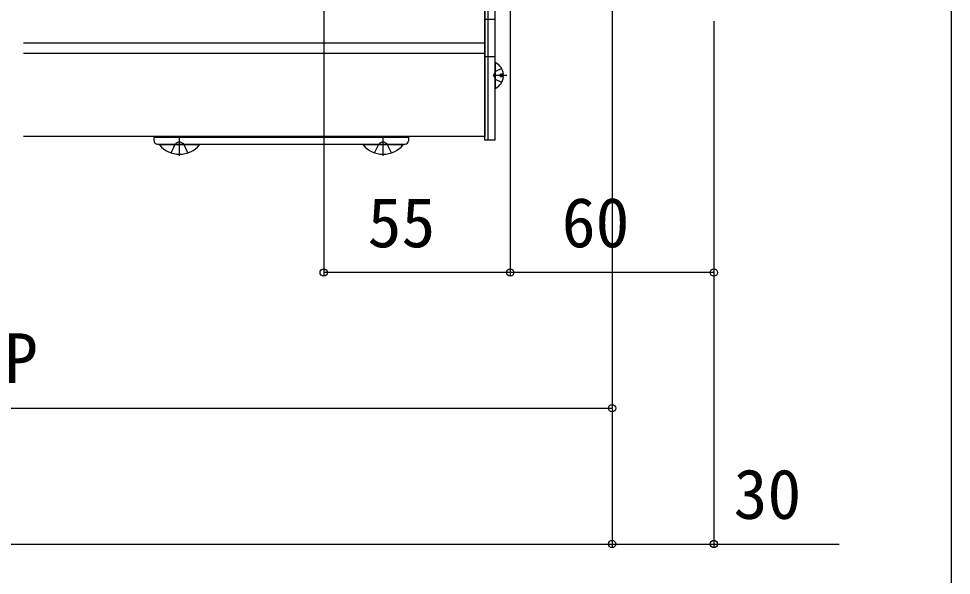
# Model space of a CAD drawing. Units: millimetres, scale not verified. Extents: x -875 to 875, y -1305 to 1298.
# Drawn here: x 600.1 to 875, y 401.7 to 565.6 of the extents above; entities that cross this region are included whole.
import ezdxf
from ezdxf.enums import TextEntityAlignment as Align

# ---------------------------------------------------------------- set-up
doc = ezdxf.new("R2010")
doc.units = ezdxf.units.MM
doc.header["$LTSCALE"] = 8
for name, color, linetype in [('0-4_YKK_12', 2, 'Continuous'), ('0-5_YKK_13', 4, 'Continuous'), ('0-6_YKK_D', 6, 'Continuous'), ('0-7_YKK_ZWAK', 7, 'Continuous')]:
    doc.layers.add(name, color=color, linetype=linetype)
doc.styles.add('ＭＳ ゴシック', font='')
doc.styles.get('ＭＳ ゴシック').set_extended_font_data('MS Gothic')

msp = doc.modelspace()

# ---------------------------------------------------------------- linework, layer by layer
at = {"layer": '0-4_YKK_12'}
for p, q in [((775, 1026.9), (775, 491.9)), ((737.5, 583.9), (737.5, 530.9)), ((737.5, 558.4), (601.5, 558.4)), ((737.5, 555.4), (601.5, 555.4)), ((737.5, 530.9), (601.5, 530.9))]:
    msp.add_line(p, q, dxfattribs=at)
at = {"layer": '0-5_YKK_13'}
for p, q in [((737.5, 529.9), (737.5, 579.9)), ((738.5, 529.9), (738.5, 579.9)), ((738.5, 529.9), (738.5, 579.9)), ((740.5, 529.9), (740.5, 579.9)), ((738.5, 565.4), (737.5, 565.4)), ((740.5, 565.4), (738.5, 565.4)), ((738.5, 554.4), (737.5, 554.4)), ((740.5, 554.4), (738.5, 554.4)), ((740.042, 548.9), (740.651, 550.045)), ((740.5, 552.496), (740.5, 545.304)), ((742.466, 550.95), (740.651, 550.045)), ((740.042, 548.9), (740.651, 547.755)), ((744, 548.9), (740.5, 548.9)), ((742.466, 546.85), (740.651, 547.755)), ((742.978, 549.325), (742.1, 549.325)), ((640, 530.7), (715, 530.7)), ((647.5, 525.2), (647.5, 530.9)), ((707.5, 525.2), (707.5, 530.9)), ((641, 528.7), (714, 528.7)), ((641.6, 528.7), (653.4, 528.7)), ((641.6, 528.452), (641.6, 528.7)), ((653.4, 528.452), (641.6, 528.452)), ((645, 526.117), (646.355, 528.835)), ((647.5, 529.444), (646.355, 528.835)), ((647.5, 529.444), (648.645, 528.835)), ((650, 526.117), (648.645, 528.835)), ((653.4, 528.452), (653.4, 528.7)), ((701.6, 528.7), (713.4, 528.7)), ((701.6, 528.452), (701.6, 528.7)), ((713.4, 528.452), (701.6, 528.452)), ((705, 526.117), (706.355, 528.835)), ((707.5, 529.444), (706.355, 528.835)), ((707.5, 529.444), (708.645, 528.835)), ((710, 526.117), (708.645, 528.835)), ((713.4, 528.452), (713.4, 528.7)), ((738.5, 529.9), (737.5, 529.9)), ((740.5, 529.9), (738.5, 529.9))]:
    msp.add_line(p, q, dxfattribs=at)
for points in [[(742.978, 548.475), (742.1, 548.475), (742.1, 549.325)], [(640, 529.7), (640, 530.7), (640, 530.9)], [(715, 530.9), (715, 530.7), (715, 529.7)]]:
    msp.add_lwpolyline(points, dxfattribs=at)
for centre, radius, start, end in [((740.654, 552.496), 0.154, 62.71904, 180), ((738.8, 548.9), 4.2, 5.80773, 62.71904), ((738.8, 548.9), 4.2, 297.28096, 354.19227), ((740.654, 545.304), 0.154, 180, 297.28096), ((641, 529.7), 1, 180, 270), ((647.5, 533.4), 7.7, 219.98312, 320.01688), ((707.5, 533.4), 7.7, 219.98312, 320.01688), ((714, 529.7), 1, 270, 0)]:
    msp.add_arc(centre, radius, start, end, dxfattribs=at)
at = {"layer": '0-6_YKK_D'}
for p, q in [((690, 665.2), (690, 489.9)), ((745, 580.2), (745, 489.9)), ((745, 580.2), (745, 489.9)), ((805, 564.9), (805, 409.9)), ((805, 564.9), (805, 489.9)), ((775, 518.9), (775, 409.9)), ((775, 518.9), (775, 449.9)), ((775, 518.9), (775, 409.9)), ((745, 490.9), (690, 490.9)), ((805, 490.9), (745, 490.9)), ((435, 450.9), (775, 450.9)), ((-585, 410.9), (775, 410.9))]:
    msp.add_line(p, q, dxfattribs=at)
msp.add_lwpolyline([(775, 410.9), (805, 410.9), (841.891, 410.9)], dxfattribs=at)
for centre in [(690, 490.9), (745, 490.9), (745, 490.9), (805, 490.9), (775, 450.9), (775, 410.9), (775, 410.9), (805, 410.9)]:
    msp.add_circle(centre, 1.075, dxfattribs=at)
at = {"layer": '0-7_YKK_ZWAK'}
msp.add_lwpolyline([(-875, -1305.1), (875, -1305.1), (875, 1244.9)], dxfattribs=at)

# ---------------------------------------------------------------- texts
at = {"layer": '0-6_YKK_D', "style": 'ＭＳ ゴシック'}
for s, p in [('55', (702.955, 493.9)), ('60', (760.17, 493.9)), ('P', (595.795, 453.9)), ('30', (810.823, 413.9))]:
    msp.add_text(s, height=14.66, dxfattribs=at).set_placement(p, align=Align.BOTTOM_LEFT)

doc.saveas('drawing.dxf')
